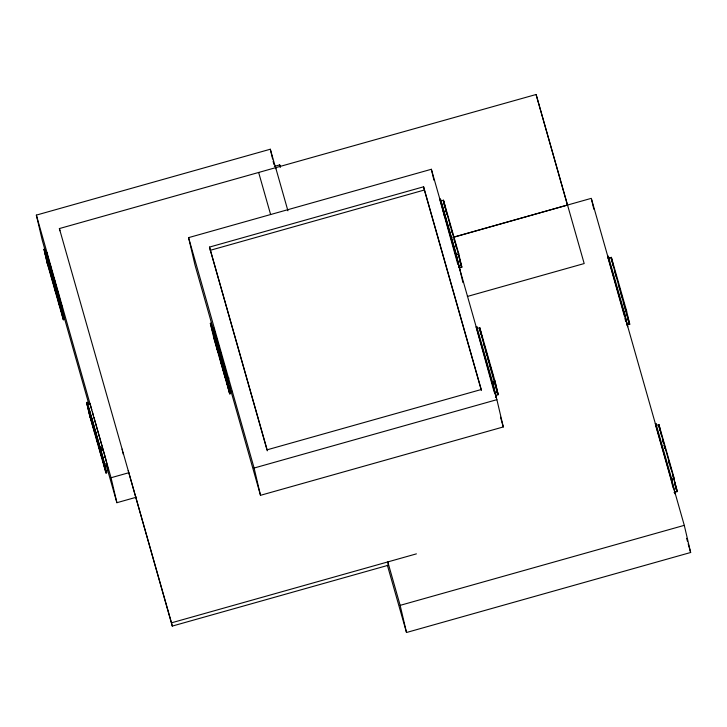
<?xml version="1.0" encoding="UTF-8"?>
<svg xmlns="http://www.w3.org/2000/svg" width="727" height="727" viewBox="0 0 727 727"><rect width="100%" height="100%" fill="white"/><g stroke="black" fill="none" stroke-linecap="round" stroke-linejoin="round"><path stroke-width="1.09" d="M217.318 342.444L217.346 341.536L216.773 341.699M224.552 366.871L224.525 367.78L220.145 351.841M230.332 389.845L229.705 386.128L229.123 386.291M216.582 339.309L213.438 327.277L213.874 329.14M220.226 352.113L217.073 340.082M223.789 364.645L223.898 364.063L223.316 364.227M227.406 377.358L224.279 365.408M225.752 371.688L228.878 383.638L221.299 355.412M229.705 386.128L229.614 386.773L227.942 379.921M45.765 253.95L45.955 256.349L45.528 252.932M48.918 266.273L49.172 265.737M52.48 278.805L52.735 278.268M92.002 418.897L91.547 419.488L92.175 419.524M97.718 439.79L95.355 431.484L95.11 432.02L95.737 432.056M211.893 327.032L215.683 342.517M215.283 340.372L215.537 339.836M219.1 352.368L218.845 352.904L219.481 352.94M46.264 256.068L46.692 259.484L57.751 297.007M47.001 259.203L50.79 274.488L51.272 273.943M51.953 277.696L48.146 265.691L47.237 260.221M49.627 269.317L49.409 266.754L52.717 278.196L52.262 278.041L55.379 291.118L59.187 303.132M50.363 272.452L50.617 271.916M51.081 275.524L50.754 272.598M53.244 282.031L53.498 281.494M53.98 285.166L54.234 284.63M54.698 288.237L54.371 285.311M56.124 291.609L56.379 291.073M56.86 294.744L57.115 294.208M57.597 297.879L57.851 297.343M58.314 300.951L58.569 300.415M105.133 468.024L89.312 412.7L88.639 409.819L89.094 409.228M94.065 427.785L93.41 427.712L90.048 415.835L89.376 412.954L89.83 412.363M94.792 430.857L94.092 430.593L90.766 418.906L90.093 416.026L90.548 415.417M99.208 444.233L98.745 444.824L99.381 444.851M98.999 444.288L100.944 454.166L101.571 454.202M212.629 330.167L216.437 345.525L217.073 345.534M213.365 333.302L217.155 348.587L217.809 348.669M213.602 334.32L214.51 339.791L217.827 351.477L218.527 351.741M215.992 343.417L216.246 342.88M216.728 346.552L216.982 346.016M217.446 349.623L217.7 349.087L220.772 361.301L221.426 361.401M219.609 356.13L219.863 355.594M220.345 359.265L220.59 358.729M221.063 362.337L221.317 361.801L224.389 374.014L225.043 374.096M222.735 365.172L222.489 365.708L223.116 365.736M53.162 281.685L52.953 279.213M103.697 461.909L87.903 406.684L88.576 409.565L89.076 409.137M96.282 434.482L95.782 434.9L96.4 434.864M212.611 330.085L212.32 330.449L212.929 330.403M222.907 367.944L216.246 342.89M219.818 355.421L219.518 355.785L220.136 355.739M46.692 259.484L46.501 257.085M48.146 265.691L47.955 263.292M50.299 272.198L50.018 269.453M51.335 274.97L54.407 287.201L54.888 286.656M55.57 290.409L51.762 278.405L51.481 275.66M53.916 284.911L53.634 282.167M54.943 287.683L58.469 300.078M55.379 291.118L55.188 288.719M61.922 312.746L62.804 315.845L58.987 303.831L58.705 301.096M90.339 415.471L90.048 415.835L90.666 415.789M91.911 418.552L90.766 418.906L91.384 418.861M93.22 425.05L92.929 425.413L93.547 425.368M97.682 440.507L97.027 440.426L93.956 428.185M101.326 456.02L94.674 431.256L97.709 443.306L98.409 443.57M96.836 437.763L96.546 438.127L97.164 438.081L96.718 436.209M101.298 453.221L100.644 453.139L97.572 440.898M98.499 443.915L98 444.333L98.618 444.288M104.915 465.934L104.261 465.853L101.189 453.63M214.074 336.356L213.783 336.719L214.401 336.674M220.708 358.329L220.045 358.238L216.955 345.934M218.418 352.141L221.444 364.191L222.144 364.454M224.134 370.334L223.607 370.697L224.307 370.961L223.662 370.952L220.572 358.647M229.378 389.881L223.453 368.225L223.225 368.843L223.852 368.871M227.924 383.674L227.278 383.665L223.716 369.325M228.66 386.809L227.996 386.737L224.634 374.859L225.315 375.077M225.643 377.567L229.169 389.945L227.96 386.546M105.46 471.205L106.069 470.56L106.678 472.786L105.951 472.986L89.857 416.398L86.604 402.504L87.322 402.304L103.416 458.891L102.698 459.091M674.056 492.47L674.656 491.834L675.265 494.051L671.684 479.075L674.211 478.366L658.935 424.641L656.408 425.359M59.741 304.795L60.386 304.331M102.371 458.019L103.016 457.547M226.751 378.431L226.106 378.894L229.205 392.089L229.805 391.444L230.414 393.67L229.696 393.87L213.602 337.283L214.32 337.083M455.529 254.868L456.174 254.405M491.843 382.384L492.479 381.92M623.402 311.992L624.039 311.529M49.827 267.754L49.3 268.118L49.79 268.445L47.428 260.139M53.471 280.567L52.944 280.922L53.434 281.249M57.033 293.09L56.506 293.454L56.997 293.781M216.192 341.863L215.665 342.217L216.155 342.544M96.091 433.783L95.564 434.137L96.055 434.473M219.827 354.667L219.309 355.021L219.79 355.349M223.398 367.199L222.871 367.553L223.589 367.907M50.536 270.808L50.009 271.162L50.499 271.489M51.463 277.369L51.99 277.014M54.152 283.521L53.625 283.875L54.116 284.202M55.079 290.082L55.606 289.728M57.769 296.234L57.242 296.598L57.733 296.925M58.505 299.37L57.978 299.733L58.469 300.06M58.696 302.795L59.223 302.441M60.65 305.813L60.123 306.167L60.614 306.494M61.386 308.948L60.859 309.311L61.35 309.638M62.313 315.518L62.84 315.154M93.165 424.023L92.638 424.386L93.338 424.65M93.901 427.167L93.374 427.521L93.856 427.849M216.9 344.907L216.373 345.27L216.864 345.598M94.092 430.593L94.619 430.23M217.637 348.042L217.109 348.406L217.6 348.733M217.827 351.477L218.354 351.114M96.782 436.745L96.255 437.1L96.736 437.427M220.517 357.62L219.99 357.984L220.69 358.247M97.709 443.306L98.236 442.943M101.126 452.594L100.599 452.948L101.089 453.275M224.87 373.478L224.343 373.832L224.834 374.16M219.172 351.859L218.627 352.141L221.735 365.218L225.061 376.904L225.588 376.541M227.015 379.912L226.488 380.276L227.206 380.621M228.678 389.617L229.205 389.254M51.762 278.405L48.627 265.237L49.163 264.955M52.262 278.041L52.807 277.759M58.987 303.831L55.825 290.573L56.37 290.291M218.736 352.459L218.118 352.504L214.983 339.336L215.528 339.055M49.881 267.999L49.336 268.281L49.781 268.436M50.617 271.144L50.072 271.416L50.517 271.58M50.79 274.488L51.335 274.206M53.498 280.713L52.953 280.995L53.398 281.149M54.234 283.857L53.689 284.13L54.134 284.293M54.407 287.201L54.952 286.92M57.115 293.426L56.57 293.708L57.015 293.872M57.306 296.852L57.842 296.571M58.024 299.915L58.569 299.633M60.468 304.595L64.049 319.562L63.331 319.771L59.441 303.286L59.987 303.005M45.201 251.224L44.701 249.088L43.974 249.288L60.177 306.421L60.723 306.149M61.459 309.284L60.914 309.566L61.368 309.72M57.987 298.025L61.641 312.628L62.186 312.356M216.246 342.108L215.701 342.381L216.364 342.49M216.437 345.525L216.973 345.243M217.155 348.587L217.7 348.306M219.854 354.821L219.309 355.094L219.999 355.294M92.502 421.224L91.956 421.506L92.62 421.605M220.045 358.238L220.59 357.957M93.238 424.359L92.692 424.641L93.356 424.732M220.772 361.301L221.317 361.028M93.41 427.712L93.956 427.431M223.471 367.535L222.925 367.807L223.571 367.826M96.118 433.937L95.573 434.219L96.237 434.31M223.662 370.952L224.207 370.67M96.855 437.072L96.309 437.354L96.945 437.363M224.389 374.014L224.934 373.742M97.027 440.426L97.572 440.144M229.696 393.87L225.806 377.386L226.351 377.104M227.088 380.248L226.542 380.53L227.188 380.539L221.162 359.638M99.735 446.651L99.19 446.932L99.826 446.941M227.278 383.665L227.824 383.383M100.471 449.786L99.926 450.068L100.562 450.077M227.996 386.737L228.542 386.455M100.644 453.139L101.189 452.857M104.261 465.853L104.806 465.571M60.068 305.876L60.795 305.676L42.202 240.064L36.35 215.11L270.308 149.226L275.869 168.773M274.343 166.41L279.686 164.902L280.295 167.056M59.896 230.759L59.387 228.569L275.669 167.673L287.928 210.803M467.361 296.452L584.181 263.556L536.099 94.501L275.669 167.673M45.91 253.496L47.073 253.169M47.728 255.977L47.146 256.14L46.492 253.332L62.513 309.538M63.331 319.771L47.237 263.183L47.955 262.983M50.327 264.628L49.745 264.792L50.254 266.655M49.554 266.309L50.708 265.982M50.99 267.427L50.408 267.591L50.899 269.708M50.463 267.836L51.035 267.672M50.79 268.945L51.372 268.781M50.263 269.344L51.417 269.017M51.117 270.644L51.699 270.48M51.19 270.98L51.771 270.817M51.853 273.779L52.435 273.616M51.917 274.043L52.498 273.879M212.057 324.978L194.972 264.919L188.575 237.638L431.365 169.273L496.895 399.668L503.293 426.949L260.502 495.314L229.478 385.828M53.971 277.432L53.389 277.596L54.371 281.531M53.698 278.668L54.28 278.505M54.043 280.404L54.625 280.24M54.071 280.549L54.652 280.386M54.352 281.476L54.934 281.313M54.734 283.357L55.316 283.194M54.807 283.694L55.388 283.53M55.116 284.702L55.697 284.539M55.47 286.493L56.052 286.329M55.534 286.756L56.106 286.592M56.188 289.564L56.77 289.401M209.485 247.089L423.605 186.794L481.256 389.518L267.136 449.813L209.485 247.089L267.272 450.849M57.333 291.472L57.915 291.309M57.615 292.936L58.187 292.772M210.239 250.306L424.359 190.011L423.605 186.794M58.269 293.108L57.687 293.263L58.133 295.135M57.996 294.281L58.578 294.117M58.069 294.608L58.651 294.444M58.351 296.071L58.932 295.907M58.424 296.407L59.005 296.243M58.733 297.416L59.314 297.252M58.805 297.743L59.387 297.579M59.087 299.206L59.669 299.042M59.151 299.469L59.723 299.306M59.805 302.278L60.386 302.114M60.568 302.841L61.15 302.677M462.935 282.567L456.574 255.75L440.48 199.162L439.762 199.362L457.865 264.501M61.304 305.985L61.886 305.822M456.256 254.668L458.782 253.959L443.506 200.234L440.971 200.943L456.256 254.668L459.346 267.854L461.872 267.145L458.51 253.041M61.968 308.784L62.54 308.621M62.04 309.12L62.622 308.957M62.113 309.856L62.713 311.956L63.276 311.765M62.758 312.192L63.34 312.028M63.422 314.991L64.003 314.827M452.903 237.32L591.287 198.353L684.28 525.348L690.65 552.493L406.511 632.499L387.346 565.097M453.175 237.402L567.542 205.041M213.956 335.165L214.719 338.418L213.92 338.364L210.339 323.388L211.057 323.188L227.151 379.776L230.414 393.67M455.856 255.949L456.574 255.75M216.11 338.891L216.691 338.727M214.983 339.336L215.646 339.436M216.819 341.944L217.4 341.781M219.754 351.695L220.336 351.532L221.081 354.476L214.092 330.076M224.588 372.015L223.961 371.979L218.718 352.122L219.29 352.241M221.426 361.383L220.726 361.119L221.253 360.756L214.674 337.355M627.083 324.587L627.701 326.759L624.448 312.864L608.354 256.277L607.627 256.486L624.475 316.281M87.813 404.085L89.984 403.476L91.811 409.928M608.844 258.067L611.371 257.358L626.647 311.074L624.12 311.792L627.219 324.978L629.746 324.269L626.374 310.156M224.052 367.371L224.634 367.208M611.425 258.976L613.506 266.218M89.812 412.282L89.312 412.7L89.93 412.654M225.061 376.904L225.761 377.168M226.933 376.95L227.515 376.786L228.142 380.494L228.251 379.921L227.669 380.085M225.806 377.386L226.47 377.486M89.857 416.398L90.584 416.198M232.095 391.271L229.923 391.88L226.833 378.694L228.996 378.085M227.151 379.776L226.433 379.976L210.339 323.388M228.405 383.22L228.987 383.056M92.72 421.951L92.22 422.378L92.838 422.332M93.429 424.995L92.983 425.668L93.619 425.704M94.165 428.13L93.71 428.739L94.337 428.766M495.423 397.36L496.141 397.151L492.888 383.256L476.794 326.668L476.067 326.877L494.169 392.017M477.285 328.459L479.811 327.75L495.087 381.466L498.186 394.661L495.65 395.37L492.561 382.184L495.087 381.466M479.865 329.367L481.946 336.61M97.045 437.709L96.6 438.381L97.236 438.417M99.117 443.888L98.454 443.788L104.942 468.733M99.926 447.287L99.481 447.959L100.117 447.996M100.662 450.422L100.162 450.84L100.771 450.795L100.335 448.932M100.68 450.504L100.217 451.094L100.853 451.131M102.116 456.629L101.616 457.047L102.234 457.001M623.721 313.073L624.448 312.864M103.543 462.781L104.179 462.79M106.187 470.996L108.35 470.387M136.576 497.159L116.902 502.702L111.04 477.739L128.724 472.759M492.161 383.465L492.888 383.256M260.502 495.314L254.105 468.034L496.895 399.668M655.191 423.777L655.918 423.568L672.012 480.156L671.285 480.365L673.038 487.844M659.353 426.158L659.971 430.457M673.575 477.548L677.31 491.552L674.774 492.27M406.511 632.499L400.15 605.355L387.791 561.926L388.554 565.179L172.272 626.083L171.508 622.821L416.407 553.865M676.528 490.134L674.402 481.31M400.15 605.355L684.28 525.348M225.97 377.886L225.352 377.931L222.189 364.672L222.853 364.772M213.665 333.539L213.047 333.584L212.866 331.185M215.119 339.745L214.51 339.791L214.32 337.392M216.664 346.297L217.282 346.252M217.4 349.433L218.018 349.387M220.281 359.011L220.899 358.965M221.017 362.146L221.635 362.101M222.353 365.172L221.735 365.218L219.763 355.258M223.162 368.589L223.78 368.544M223.898 371.724L224.516 371.679M224.634 374.859L225.252 374.814M93.665 428.548L94.283 428.503M95.001 431.574L94.383 431.62L91.248 418.452M97.282 441.271L97.891 441.216M100.035 447.659L99.426 447.705L99.717 447.341L104.315 463.799M100.899 453.984L101.507 453.939M215.955 343.253L216.573 343.208M88.576 409.565L89.194 409.519M47.464 262.81L48.1 262.838M88.639 409.819L89.267 409.846M89.376 412.954L90.003 412.991M90.093 416.026L90.73 416.053M92.883 422.56L92.256 422.532L92.502 421.996L96.991 438.072M96.5 435.282L95.864 435.246L96.328 434.655L95.355 431.22M97.954 441.489L97.327 441.453L97.672 440.435M48.364 264.319L47.555 264.264L44.465 251.069L45.31 251.306M608.117 258.267L608.962 258.503M476.558 328.659L477.403 328.895M210.83 325.178L211.675 325.405M87.931 404.521L87.095 404.294L90.184 417.48M60.177 306.421L60.632 306.585L59.014 300.351M61.641 312.628L62.086 312.792L60.914 308.648M48.627 265.237L49.072 265.391L48.191 262.274M227.224 383.411L227.715 383.738M62.086 312.774L61.241 308.984M96.982 440.235L97.473 440.562M99.863 449.813L100.353 450.14M104.215 465.662L104.706 465.989M91.92 421.333L92.411 421.669M99.126 446.669L99.617 447.005M614.742 271.462L616.296 276.987M619.05 286.656L620.013 290.009M620.576 292.027L622.103 297.407M623.43 302.014L624.366 305.285M624.856 307.076L625.774 310.293M627.156 315.109L629.746 324.269M662.615 439.835L663.542 443.116M664.16 445.297L665.096 448.568L664.169 445.351M668.513 460.573L669.44 463.844M672.857 475.849L673.784 479.12M662.633 439.98L663.551 443.206M668.44 460.391L669.358 463.617M669.967 465.771L670.885 468.988M675.165 484.037L677.31 491.552M627.728 318.481L629.382 324.369L611.007 257.458L612.043 261.847M674.974 484.682L676.946 491.652L673.847 478.466L658.571 424.741L659.344 428.039M655.5 424.859L671.285 480.365M686.624 538.325L687.551 541.588M688.169 543.769L690.65 552.493M567.442 205.05L536.099 94.501M443.143 200.334L458.419 254.059L461.518 267.245L459.791 261.129M480.247 330.721L483.328 341.536M483.937 343.698L489.171 362.101M489.789 364.263L493.479 377.24M449.668 224.161L450.595 227.433M451.176 229.541L452.094 232.758M454.012 239.437L454.938 242.709M455.456 244.581L456.374 247.807M458.355 254.714L461.872 267.145M483.8 344.035L484.736 347.379M485.354 349.487L486.908 354.949M488.144 359.311L489.08 362.582M489.625 364.572L491.252 370.225M494.823 382.838L498.186 394.661M496.786 391.062L497.404 393.243M496.904 391.535L497.822 394.761L479.447 327.85L480.483 332.239M459.219 267.463L459.837 269.644M495.523 394.979L496.141 397.151M500.512 417.189L503.293 426.949M424.359 190.011L481.392 390.553M258.648 172.463L270.608 214.51M188.575 237.638L254.105 468.034M214.828 333.211L218.064 344.58M218.518 346.261L219.4 349.36M219.908 351.096L220.872 354.531M222.135 358.974L223.825 364.845M224.407 366.908L225.288 370.007M215.565 336.347L216.446 339.445M217.028 341.517L217.918 344.616M226.47 374.75L227.351 377.858M211.548 324.969L226.833 378.694M212.484 329.104L213.365 332.221M215.301 338.737L217.6 347.106M218.2 348.969L219.081 352.295M219.69 354.44L220.572 357.557M212.902 331.121L214.092 335.32M221.88 362.691L223.543 368.271M223.752 369.252L226.997 380.684L226.261 377.549M213.656 334.338L216.964 345.707M217.255 346.961L217.855 349.114M224.479 372.388L225.088 374.541M226.242 378.576L227.896 384.12M227.024 381.62L228.614 387.191M59.387 228.569L171.508 622.821M172.272 626.083L128.206 470.578M92.429 412.073L93.338 415.299M93.956 417.443L104.952 456.129M36.35 215.11L111.04 477.739M53.489 276.696L46.583 252.405L48.046 258.676M57.133 289.5L53.78 277.741L55.997 287.174M47.31 255.54L61.777 306.394M47.519 257.503L50.163 266.809M50.581 268.109L51.499 271.353M51.89 272.798L57.397 292.236M57.806 293.535L63.249 312.674M49.136 263.737L50.018 266.845M53.425 278.659L54.325 281.84M55.834 287.138L54.925 283.957L55.025 284.62M56.37 289.164L57.251 292.272M58.542 296.671L59.45 299.851M59.987 301.878L60.868 304.986M61.559 307.267L63.967 315.736L57.424 290.546L59.614 299.887M101.426 447.632L102.307 450.731M62.04 309.811L89.003 404.621M105.742 463.472L116.902 502.702M48.118 261.802L49 264.901M51.826 274.824L53.344 280.159M55.343 287.229L56.342 290.718M59.06 300.251L59.977 303.468M46.71 257.085L47.591 260.202M52.98 279.386L54.798 285.538M55.388 287.61L58.433 298.288M50.272 270.444L60.632 306.585M45.274 253.469L62.822 315.182M61.332 310.683L57.351 295.226M91.029 416.053L91.911 419.152M98.263 441.48L99.236 444.86M101.98 454.502L102.861 457.592M89.63 411.337L90.511 414.454M91.693 418.861L94.746 429.339M98.927 444.288L102.225 455.629M102.616 457.328L103.597 460.736M88.867 409.201L89.766 412.373M90.348 414.39L91.82 419.597M97.554 439.735L99.345 446.051M103.997 463.208L105.17 467.343M86.604 402.504L103.534 461.881M658.935 424.641L661.506 435.637M655.918 423.568L656.417 425.704M611.371 257.358L613.434 266.146M624.975 318.417L625.729 321.625M608.354 256.277L608.853 258.421M591.542 199.434L593.832 209.212M494.814 380.548L497.768 393.143M479.811 327.75L481.874 336.537M476.794 326.668L477.294 328.813M443.915 201.752L446.869 214.338M443.506 200.234L446.342 212.32M443.806 202.897L444.788 207.095M440.48 199.162L440.989 201.297M443.225 210.957L444.76 217.509M431.365 169.273L433.928 180.187M279.686 164.902L280.195 167.092M270.308 149.226L272.607 158.995M273.116 161.167L273.879 164.42M221.399 355.83L221.835 357.702M216.91 339.663L217.518 341.954M222.644 364.827L225.552 377.231M214.165 330.403L214.61 332.275M220.236 356.157L220.681 358.029M217.373 346.77L217.846 348.815M215.437 339.491L218.318 351.804M213.011 330.73L213.447 332.602M211.057 323.188L211.566 325.323M212.429 328.659L213.447 332.993M122.109 449.113L122.618 451.294M122.872 452.358L123.372 454.493M107.841 468.188L105.261 457.201L103.089 457.81L106.678 472.786M101.289 453.148L101.416 453.639M101.789 455.129L105.951 472.986M95.337 431.42L98.29 443.97M91.793 418.952L94.674 431.256M87.322 402.304L87.822 404.439M88.885 409.283L91.057 418.543M60.686 303.332L61.123 305.213M61.477 306.73L61.695 307.675M62.159 309.611L62.704 311.919M62.876 312.655L63.313 314.527M59.878 300.978L60.35 303.023M57.06 290.582L57.388 291.99M58.56 296.743L58.751 297.797M59.251 299.615L59.36 300.087M50.218 265.21L51.662 271.389M51.908 272.416L52.389 274.461M51.199 270.998L51.381 271.489M52.008 274.161L52.117 274.624M48.291 259.703L48.773 261.747M47.655 258.303L47.873 259.248M43.974 249.288L47.237 263.183"/></g></svg>
